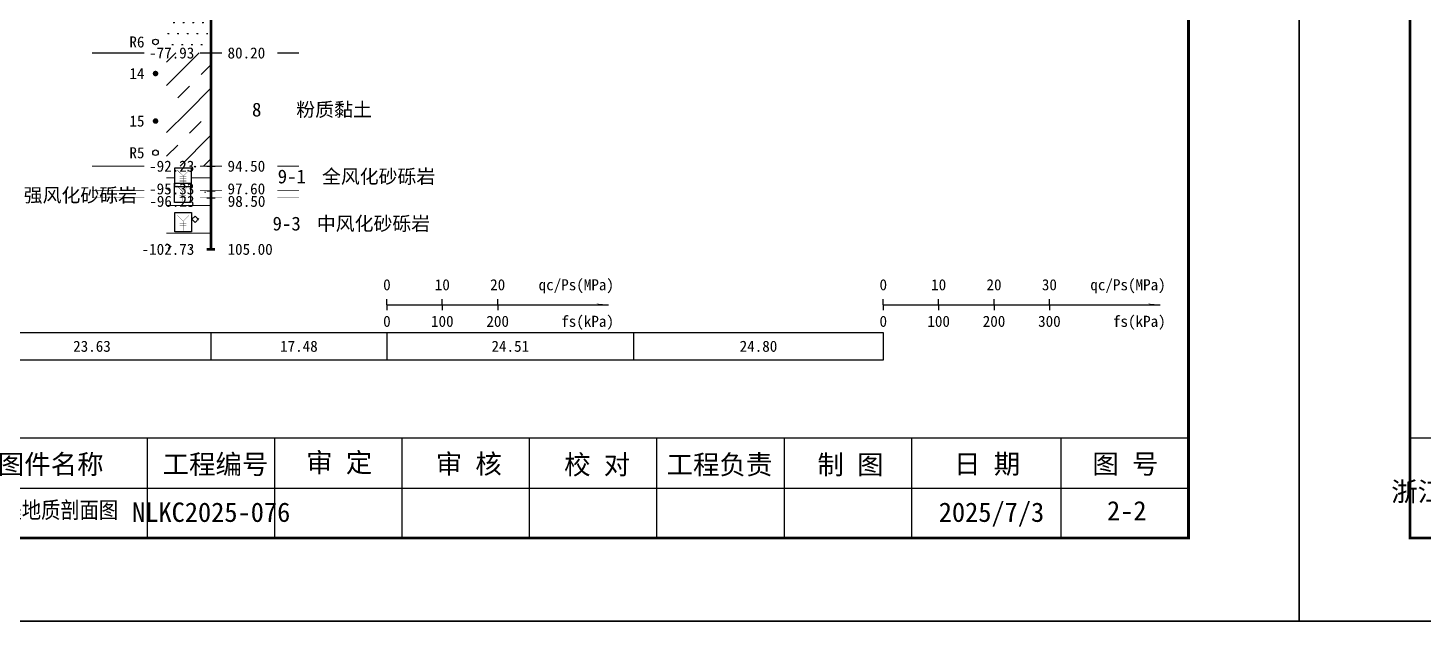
# Model space of a CAD drawing. Extents: x -37 to 3540, y -1485 to 297.
# Drawn here: x 659.1 to 911.1, y 0 to 107 of the extents above; entities that cross this region are included whole.
import ezdxf
from ezdxf.enums import TextEntityAlignment as Align

# ---------------------------------------------------------------- set-up
doc = ezdxf.new("R2010")
doc.units = 0
doc.layers.get('0').update_dxf_attribs({"linetype": 'CONTINUOUS'})
for name, color, linetype in [('FRAME', 7, 'CONTINUOUS'), ('HOLE', 41, 'CONTINUOUS'), ('LagendAid', 7, 'CONTINUOUS'), ('LegendAid', 7, 'CONTINUOUS'), ('RULER', 7, 'CONTINUOUS'), ('SAMPLE', 1, 'CONTINUOUS'), ('STRATUM', 241, 'CONTINUOUS')]:
    doc.layers.add(name, color=color, linetype=linetype)
doc.layers.add('HATCH', color=7, linetype='CONTINUOUS', lineweight=13)
doc.styles.add('ST', font='')
doc.styles.get('ST').set_extended_font_data('SimSun')
pattern_1 = [(45, (468.749, 2.5), (-5, 5), [0.8, -6.27107]), (315, (468.749, 2.5), (5, 5), [0.8, -6.27107]), (315, (469.314, 3.066), (5, 5), [0.8, -6.27107]), (45, (469.314, 1.934), (-5, 5), [1, -6.07107]), (0, (468.7487, 0), (0, 5), []), (0, (468.7487, 2.4), (5.2, 5), [0.2, -3.7])]

# ---------------------------------------------------------------- blocks, each defined once
blk = doc.blocks.new('图签_A3长')
for p, q in [((0, 18), (-380, 18)), ((-380, 18), (-380, 0)), ((-188, 0), (-188, 18)), ((-165, 0), (-165, 18)), ((-142, 0), (-142, 18)), ((-119, 0), (-119, 18)), ((-96, 0), (-96, 18)), ((-73, 0), (-73, 18)), ((-50, 0), (-50, 18)), ((-23, 0), (-23, 18)), ((0, 0), (0, 18)), ((-320, 9), (0, 9)), ((-380, 0), (0, 0))]:
    blk.add_line(p, q)
at = {"style": 'ST'}
for s, p in [('图件名称', (-205.49, 13.3)), ('工程编号', (-175.73, 13.3)), ('审 定', (-153.38, 13.61)), ('审 核', (-129.99, 13.36)), ('校 对', (-106.8, 13.23)), ('工程负责', (-84.71, 13.23)), ('制 图', (-61.06, 13.23)), ('日 期', (-36.37, 13.36)), ('图 号', (-11.42, 13.36))]:
    blk.add_text(s, height=3.5, dxfattribs=at).set_placement(p, align=Align.MIDDLE_CENTER)
for tag, p in [('01＿单位名称', (-349.98, 8.36)), ('02＿工程名称', (-271.3, 5.16)), ('04＿工程编号', (-176.51, 4.65)), ('05＿日期', (-35.59, 4.65)), ('06＿图号', (-11.16, 4.91))]:
    blk.add_attdef(tag, text='', height=3.5, dxfattribs=at).set_placement(p, align=Align.MIDDLE_CENTER)
at = {"style": 'ST', "width": 0.85}
blk.add_attdef('03＿图件名称', text='', height=3, dxfattribs=at).set_placement((-205.49, 5.05), align=Align.MIDDLE_CENTER)
blk = doc.blocks.new('Arrow')
for points in [[(-3.984779, 0.348623), (0, 0), (-3.189535, 0)], [(-3.189535, 0), (0, 0), (-3.984779, -0.348623)]]:
    blk.add_solid(points)
blk = doc.blocks.new('SampleSoilUndisturbed')
at = {"const_width": 0.5}
blk.add_lwpolyline([(-0.25, 0, 1), (0.25, 0, 1)], format="xyb", close=True, dxfattribs=at)
blk = doc.blocks.new('SampleSoilDisturbed')
blk.add_circle((0, 0), 0.5)
blk = doc.blocks.new('FHt_TFH')
at = {"const_width": 0.1}
for points in [[(0, 0.88), (-2.15, 3.02)], [(-1.23, 0.63), (1.16, 0.63)], [(-1.23, 0), (1.16, 0)], [(0, 0.88), (2.12, 3)], [(0, -2.56), (0, 0.88)], [(-1.23, -0.63), (1.16, -0.63)], [(-1.23, -1.26), (1.16, -1.26)]]:
    blk.add_lwpolyline(points, dxfattribs=at)
at = {"layer": 'LegendAid', "color": 254}
blk.add_lwpolyline([(-2.98, 3.87), (2.83, 3.87), (2.83, -3.05), (-2.98, -3.05)], close=True, dxfattribs=at)
blk = doc.blocks.new('FHt_FH')
at = {"const_width": 0.1}
for points in [[(-0.17, 0.96), (-2.32, 3.1)], [(-1.4, 0.08), (0.99, 0.08)], [(-0.17, 0.96), (1.95, 3.09)], [(-0.17, -2.47), (-0.17, 0.96)], [(-1.4, -0.54), (0.99, -0.54)], [(-1.4, -1.17), (0.99, -1.17)]]:
    blk.add_lwpolyline(points, dxfattribs=at)
at = {"layer": 'LagendAid', "color": 254}
blk.add_lwpolyline([(-3.15, 3.95), (2.66, 3.95), (2.66, -2.96), (-3.15, -2.96)], close=True, dxfattribs=at)
blk = doc.blocks.new('FHt_ZFH')
at = {"const_width": 0.1}
for points in [[(0, 0.88), (-2.15, 3.02)], [(-1.23, 0), (1.16, 0)], [(0, 0.88), (2.12, 3)], [(0, -2.56), (0, 0.88)], [(-1.23, -0.55), (1.16, -0.55)]]:
    blk.add_lwpolyline(points, dxfattribs=at)
at = {"layer": 'LegendAid', "color": 254}
blk.add_lwpolyline([(-3.04, 3.95), (2.93, 3.95), (2.93, -2.94), (-3.04, -2.94)], close=True, dxfattribs=at)

msp = doc.modelspace()

# ---------------------------------------------------------------- hatches: boundary and pattern name
at = {"layer": 'HATCH'}
h = msp.add_hatch(dxfattribs=at)
h.set_pattern_fill('FS', color=142, style=0)
h.set_pattern_definition([(82.875, (467.914, -1.206), (0.000369, 10.0001764), [0.0893, -80.5337]), (143.13, (468.015, -1.2818), (-29.999964, 20.000054), [0.12627, -49.87373]), (172.875, (468.1923, -1.304), (-70.0002457, 9.9996603), [0.17857, -80.44443]), (206.565, (468.3707, -1.2147), (-9.999705, -9.99969), [0.19954, -22.16046]), (243.435, (468.46, -1.0363), (9e-06, -9.999696), [0.19954, -22.16146]), (255.964, (468.5493, -0.679), (-0.0002, -9.999501), [0.36813, -40.86287]), (255.964, (468.8593, 0.561), (-0.0002, -9.999501), [1.27838, -39.95262]), (255.964, (468.9278, 0.835), (-0.0002, -9.999501), [0.28235, -40.94865]), (216.87, (469.118, 1.0892), (-9.999982, -10.000018), [0.12627, -49.87373]), (243.435, (469.017, 1.0135), (9e-06, -9.999696), [0.19954, -22.16146]), (206.565, (469.2965, 1.1785), (-9.999705, -9.99969), [0.19954, -22.16046]), (172.875, (469.4737, 1.1563), (-70.0002457, 9.9996603), [0.17857, -80.44443]), (143.13, (469.5747, 1.0806), (-29.999964, 20.000054), [0.12627, -49.87373]), (82.875, (469.5636, 0.992), (0.000369, 10.0001764), [0.0893, -80.5337]), (0, (468.419, 0.34), (0, 10), [0.89286, -9.10714]), (0, (468.7737, 0), (1, 2), [0, -1.75]), (0, (468.7487, 0.025), (1, 2), [0, -1.75]), (0, (468.7487, 0), (1, 2), [0, -1.75]), (0, (468.7237, 0), (1, 2), [0, -1.75]), (0, (468.7487, -0.025), (1, 2), [0, -1.75])])
h.paths.add_polyline_path([(692.19, 118.53), (684.19, 118.75), (684.19, 102.53), (692.19, 102.53)])
h.paths.add_polyline_path([(666.43, 116.42), (693.1, 116.42), (693.1, 121.37), (666.43, 121.37)], flags=9)
h.paths.add_polyline_path([(680.12, 101.04), (689.68, 101.04), (689.68, 103.97), (680.12, 103.97)], flags=9)
h.paths.add_polyline_path([(680.12, 117.04), (689.68, 117.04), (689.68, 119.97), (680.12, 119.97)], flags=24)
h = msp.add_hatch(dxfattribs=at)
h.set_pattern_fill('FZNT', color=32, style=0)
h.set_pattern_definition([(45, (468.7487, 0), (-4.24264, 4.24264), [10, 0]), (45, (469.8097, -3.182), (-2.12132, 6.36396), [3, -3])])
h.paths.add_polyline_path([(692.19, 102.53), (684.19, 102.53), (684.19, 82.1), (692.19, 82.1)])
h.paths.add_polyline_path([(680.12, 80.61), (689.68, 80.61), (689.68, 83.54), (680.12, 83.54)], flags=9)
h.paths.add_polyline_path([(680.12, 101.04), (689.68, 101.04), (689.68, 103.97), (680.12, 103.97)], flags=9)
h = msp.add_hatch(dxfattribs=at)
h.set_pattern_fill('SHALIYAN', color=31, style=0, pattern_type=2)
h.set_pattern_definition(pattern_1)
h.paths.add_polyline_path([(692.19, 82.1), (684.19, 82.1), (684.19, 77.67), (685.62, 77.67), (685.62, 79), (685.7, 79), (685.7, 81.82), (688.6, 81.82), (688.6, 78.36), (688.52, 78.36), (688.52, 77.67), (692.19, 77.67)])
h.paths.add_polyline_path([(680.12, 76.18), (689.68, 76.18), (689.68, 79.11), (680.12, 79.11)], flags=9)
h.paths.add_polyline_path([(680.12, 80.61), (689.68, 80.61), (689.68, 83.54), (680.12, 83.54)], flags=9)
h = msp.add_hatch(dxfattribs=at)
h.set_pattern_fill('SHALIYAN', color=31, style=0, pattern_type=2)
h.set_pattern_definition(pattern_1)
h.paths.add_polyline_path([(692.19, 77.67), (688.52, 77.67), (688.52, 76.38), (692.19, 76.38)])
h.paths.add_polyline_path([(680.12, 74.89), (689.68, 74.89), (689.68, 77.83), (680.12, 77.83)], flags=9)
h.paths.add_polyline_path([(680.12, 76.18), (689.68, 76.18), (689.68, 79.11), (680.12, 79.11)], flags=9)
h = msp.add_hatch(dxfattribs=at)
h.set_pattern_fill('SHALIYAN', color=31, style=0, pattern_type=2)
h.set_pattern_definition(pattern_1)
h.paths.add_polyline_path([(692.19, 76.38), (688.52, 76.38), (688.52, 75.54), (685.62, 75.54), (685.62, 76.38), (684.19, 76.38), (684.19, 67.1), (692.19, 67.1)])
h.paths.add_polyline_path([(688.65, 70.27), (685.67, 70.27), (685.67, 73.71), (688.65, 73.71)], flags=16)
h.paths.add_polyline_path([(678.69, 65.61), (689.68, 65.61), (689.68, 68.54), (678.69, 68.54)], flags=9)
h.paths.add_polyline_path([(680.12, 74.89), (689.68, 74.89), (689.68, 77.83), (680.12, 77.83)], flags=9)

# ---------------------------------------------------------------- linework, layer by layer
at = {"layer": 'FRAME', "color": 245, "linetype": 'Continuous'}
msp.add_line((1322.94, 0), (602.01, 0), dxfattribs=at)
for points in [[(468.75, 0), (888.75, 0), (888.75, 297), (468.75, 297)], [(888.75, 0), (1308.75, 0), (1308.75, 297), (888.75, 297)]]:
    msp.add_lwpolyline(points, close=True, dxfattribs=at)
at = {"layer": 'FRAME', "linetype": 'Continuous', "const_width": 0.5}
for points in [[(488.75, 15), (868.75, 15), (868.75, 282), (488.75, 282)], [(908.75, 15), (1288.75, 15), (1288.75, 282), (908.75, 282)]]:
    msp.add_lwpolyline(points, close=True, dxfattribs=at)
at = {"layer": 'HOLE', "linetype": 'Continuous', "const_width": 0.5}
for points in [[(692.19, 217.1), (692.19, 67.1)], [(691.44, 67.1), (692.94, 67.1)]]:
    msp.add_lwpolyline(points, dxfattribs=at)
at = {"layer": 'HOLE', "linetype": 'Continuous'}
for points in [[(691.44, 102.53), (692.94, 102.53)], [(691.44, 82.1), (692.94, 82.1)], [(691.44, 77.67), (692.94, 77.67)], [(691.44, 76.38), (692.94, 76.38)]]:
    msp.add_lwpolyline(points, dxfattribs=at)
at = {"layer": 'RULER', "linetype": 'Continuous'}
for points in [[(723.98, 57.1), (723.98, 58.1)], [(733.98, 57.1), (733.98, 58.1)], [(743.98, 57.1), (743.98, 58.1)], [(813.62, 57.1), (813.62, 58.1)], [(823.62, 57.1), (823.62, 58.1)], [(833.62, 57.1), (833.62, 58.1)], [(843.62, 57.1), (843.62, 58.1)], [(723.98, 57.1), (763.98, 57.1)], [(723.98, 57.1), (723.98, 56.1)], [(733.98, 57.1), (733.98, 56.1)], [(743.98, 57.1), (743.98, 56.1)], [(813.62, 57.1), (863.62, 57.1)], [(813.62, 57.1), (813.62, 56.1)], [(823.62, 57.1), (823.62, 56.1)], [(833.62, 57.1), (833.62, 56.1)], [(843.62, 57.1), (843.62, 56.1)], [(649.23, 52.1), (692.19, 52.1), (692.19, 47.1), (649.23, 47.1)], [(692.19, 52.1), (723.98, 52.1), (723.98, 47.1), (692.19, 47.1)], [(723.98, 52.1), (768.53, 52.1), (768.53, 47.1), (723.98, 47.1)], [(768.53, 52.1), (813.62, 52.1), (813.62, 47.1), (768.53, 47.1)]]:
    msp.add_lwpolyline(points, dxfattribs=at)
at = {"layer": 'STRATUM', "linetype": 'Continuous'}
for points, const_width in [([(670.71, 102.53), (680.19, 102.53)], 0.2), ([(690.19, 102.53), (692.19, 102.53), (694.19, 102.53)], 0.2), ([(704.19, 102.53), (708.08, 102.53)], 0.2), ([(670.71, 82.1), (680.19, 82.1)], 0.2), ([(690.19, 82.1), (692.19, 82.1), (694.19, 82.1)], 0.2), ([(704.19, 82.1), (708.08, 82.1)], 0.2), ([(670.71, 77.67), (680.19, 77.67)], 0.1), ([(670.71, 76.38), (680.19, 76.38)], 0.1), ([(690.19, 77.67), (692.19, 77.67), (694.19, 77.67)], 0.1), ([(690.19, 76.38), (692.19, 76.38), (694.19, 76.38)], 0.1), ([(704.19, 77.67), (708.08, 77.67)], 0.1), ([(704.19, 76.38), (708.08, 76.38)], 0.1)]:
    msp.add_lwpolyline(points, dxfattribs=dict(at, const_width=const_width))

# ---------------------------------------------------------------- block references
at = {"layer": 'FRAME'}
ref = msp.add_blockref('图签_A3长', (868.75, 15), dxfattribs=at)
ref.add_attrib('03＿图件名称', '工程地质剖面图', dxfattribs={"layer": '0', "height": 3, "style": 'ST', "width": 0.85}).set_placement((663.26, 20.05), align=Align.MIDDLE_CENTER)
ref.add_attrib('04＿工程编号', 'NLKC2025-076', dxfattribs={"layer": '0', "height": 3.5, "style": 'ST'}).set_placement((692.24, 19.65), align=Align.MIDDLE_CENTER)
ref.add_attrib('05＿日期', '2025/7/3', dxfattribs={"layer": '0', "height": 3.5, "style": 'ST'}).set_placement((833.16, 19.65), align=Align.MIDDLE_CENTER)
ref.add_attrib('06＿图号', '2-2', dxfattribs={"layer": '0', "height": 3.5, "style": 'ST'}).set_placement((857.59, 19.91), align=Align.MIDDLE_CENTER)
ref = msp.add_blockref('图签_A3长', (1288.75, 15), dxfattribs=at)
ref.add_attrib('01＿单位名称', '浙江南联土木工程科技有限公司', dxfattribs={"layer": '0', "height": 3.5, "style": 'ST'}).set_placement((938.77, 23.36), align=Align.MIDDLE_CENTER)
at = {"layer": 'HATCH', "xscale": 0.5, "yscale": 0.5, "zscale": 0.5}
for name, p in [('FHt_TFH', (687.19, 79.88)), ('FHt_FH', (687.19, 77.03)), ('FHt_ZFH', (687.19, 71.74))]:
    msp.add_blockref(name, p, dxfattribs=at)
at = {"layer": 'RULER', "xscale": 0.55, "yscale": 0.55, "zscale": 0.55}
for p in [(763.98, 57.1), (863.62, 57.1)]:
    msp.add_blockref('Arrow', p, dxfattribs=at)
at = {"layer": 'SAMPLE'}
for name, p in [('SampleSoilDisturbed', (682.19, 104.52)), ('SampleSoilUndisturbed', (682.19, 98.81)), ('SampleSoilUndisturbed', (682.19, 90.24)), ('SampleSoilDisturbed', (682.19, 84.52))]:
    msp.add_blockref(name, p, dxfattribs=at)

# ---------------------------------------------------------------- texts
at = {"layer": 'HOLE', "style": 'ST'}
for s, p in [('-77.93', (689.19, 102.53)), ('-92.23', (689.19, 82.1)), ('-95.33', (689.19, 78.01)), ('-96.23', (689.23, 75.76)), ('-102.73', (689.19, 67.1))]:
    msp.add_text(s, height=2, dxfattribs=at).set_placement(p, align=Align.MIDDLE_RIGHT)
for s, p in [('80.20', (695.19, 102.53)), ('94.50', (695.19, 82.1)), ('97.60', (695.19, 78.01)), ('98.50', (695.23, 75.76)), ('105.00', (695.19, 67.1))]:
    msp.add_text(s, height=2, dxfattribs=at).set_placement(p, align=Align.MIDDLE_LEFT)
at = {"layer": 'RULER', "style": 'ST'}
for s, p in [('0', (723.98, 59.1)), ('10', (733.98, 59.1)), ('20', (743.98, 59.1)), ('0', (813.62, 59.1)), ('10', (823.62, 59.1)), ('20', (833.62, 59.1)), ('30', (843.62, 59.1))]:
    msp.add_text(s, height=2, dxfattribs=at).set_placement(p, align=Align.BOTTOM_CENTER)
for p in [(764.98, 59.1), (864.62, 59.1)]:
    msp.add_text('qc/Ps(MPa)', height=2, dxfattribs=at).set_placement(p, align=Align.BOTTOM_RIGHT)
for s, p in [('0', (723.98, 55.1)), ('100', (733.98, 55.1)), ('200', (743.98, 55.1)), ('0', (813.62, 55.1)), ('100', (823.62, 55.1)), ('200', (833.62, 55.1)), ('300', (843.62, 55.1))]:
    msp.add_text(s, height=2, dxfattribs=at).set_placement(p, align=Align.TOP_CENTER)
for p in [(764.98, 55.1), (864.62, 55.1)]:
    msp.add_text('fs(kPa)', height=2, dxfattribs=at).set_placement(p, align=Align.TOP_RIGHT)
for s, p in [('23.63', (670.71, 49.6)), ('17.48', (708.08, 49.6)), ('24.51', (746.26, 49.6)), ('24.80', (791.08, 49.6))]:
    msp.add_text(s, height=2, dxfattribs=at).set_placement(p, align=Align.MIDDLE_CENTER)
at = {"layer": 'SAMPLE', "style": 'ST'}
for s, p in [('R6', (680.19, 104.52)), ('14', (680.19, 98.81)), ('15', (680.19, 90.24)), ('R5', (680.19, 84.52))]:
    msp.add_text(s, height=2, dxfattribs=at).set_placement(p, align=Align.MIDDLE_RIGHT)
at = {"layer": 'STRATUM', "style": 'ST'}
for s, p in [('8', (699.61, 92.31)), ('粉质黏土', (707.61, 92.31)), ('9-1', (704.25, 80.24)), ('全风化砂砾岩', (712.25, 80.24)), ('强风化砂砾岩', (658.38, 76.87)), ('中风化砂砾岩', (711.32, 71.74)), ('9-3', (703.32, 71.74))]:
    msp.add_text(s, height=2.5, dxfattribs=at).set_placement(p, align=Align.MIDDLE_LEFT)

doc.saveas('drawing.dxf')
